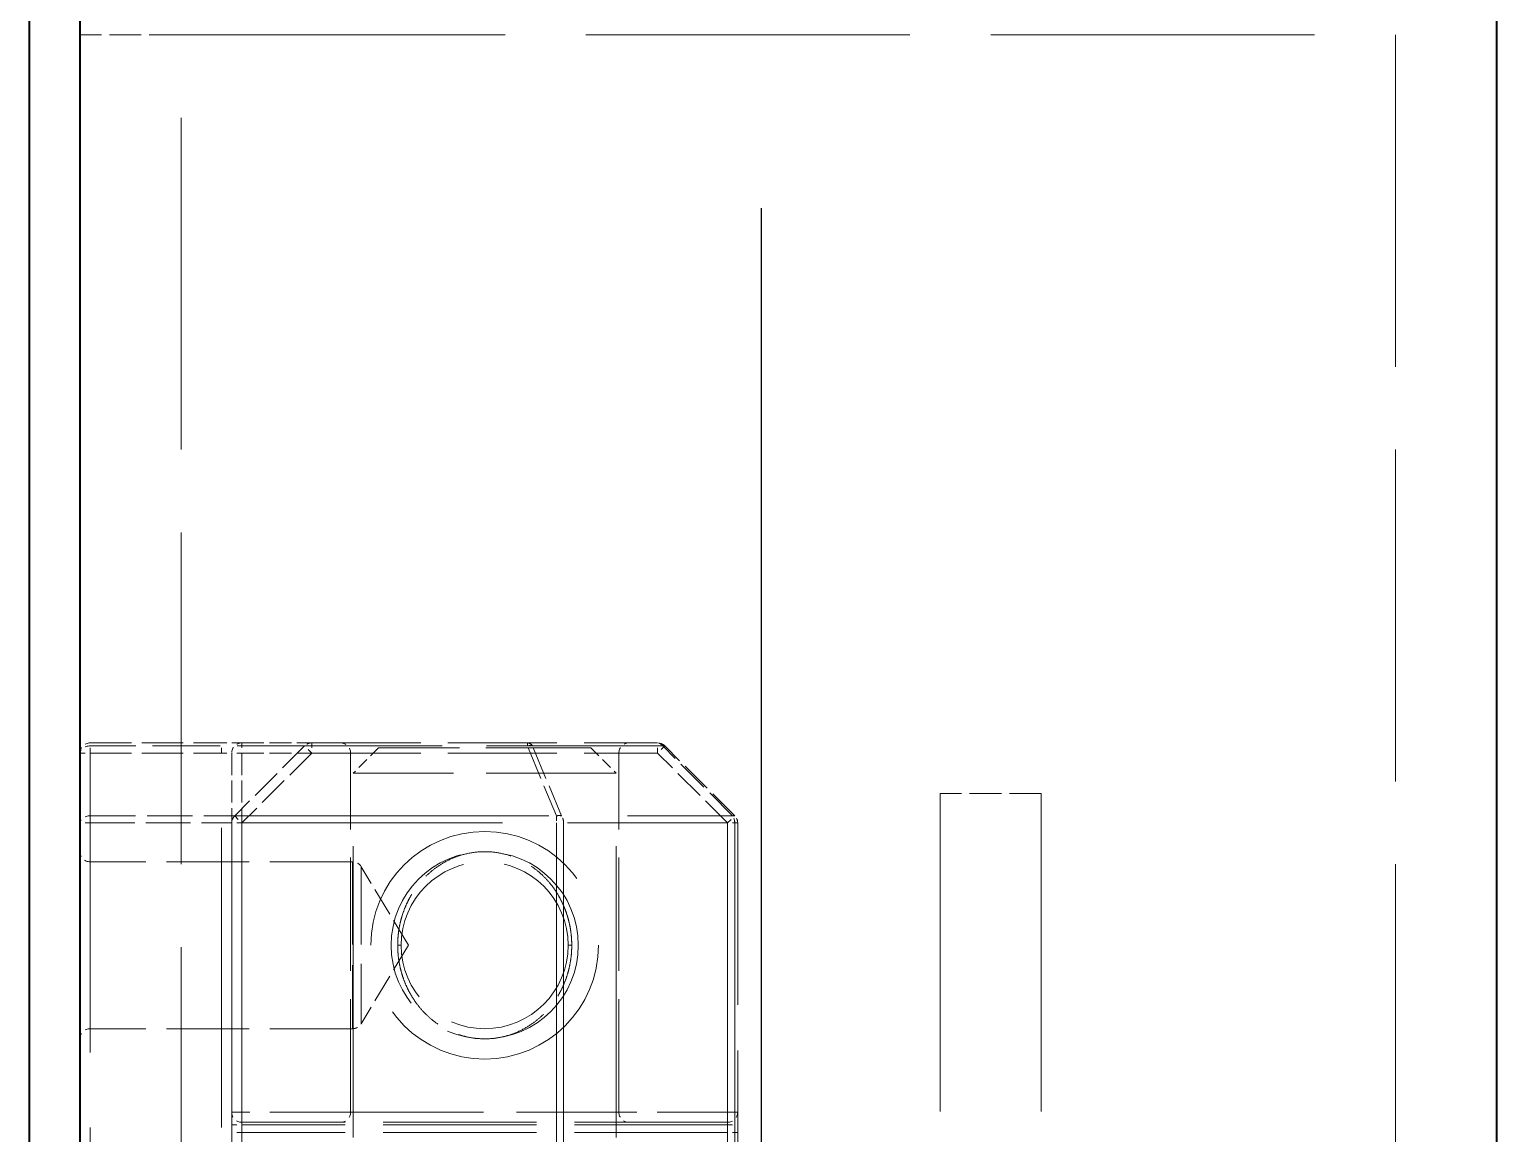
# Model space of a CAD drawing. Header units: millimetres. Extents: x 0 to 2523, y 0 to 1782.
# Drawn here: x 486.61 to 515.61, y 978.25 to 1000.08 of the extents above; entities that cross this region are included whole.
import ezdxf

# ---------------------------------------------------------------- set-up
doc = ezdxf.new("R2010")
doc.units = ezdxf.units.MM
doc.header["$LTSCALE"] = 3
for name, pattern in [('CHAIN', [0.3543, 0.2362, -0.0295, 0.0591, -0.0295]), ('DASHED', [0.2067, 0.1654, -0.0413]), ('DOUBLE_DASH_CHAIN', [1.2403, 0.6614, -0.0827, 0.1654, -0.0827, 0.1654, -0.0827])]:
    doc.linetypes.add(name, pattern=pattern)
for name, color, linetype, lineweight in [('가려진 것(ISO)', 2, 'DASHED', 18), ('가려진 좁은 것(ISO)', 2, 'DASHED', 18), ('가시적인 것(ISO)', 3, 'Continuous', 40), ('단면선(ISO)', 7, 'CHAIN', 25)]:
    doc.layers.add(name, color=color, linetype=linetype, lineweight=lineweight)

# ---------------------------------------------------------------- blocks, each defined once
blk = doc.blocks.new('2dTransSection1')
at = {"layer": '단면선(ISO)', "linetype": 'DOUBLE_DASH_CHAIN', "ltscale": 5.520477}
blk.add_line((167.025, 259.6057), (167.025, 338.3953), dxfattribs=at)

msp = doc.modelspace()

# ---------------------------------------------------------------- linework, layer by layer
at = {"layer": '가려진 것(ISO)', "ltscale": 1.269698}
for p, q in [((489.6056, 999.9732), (487.6056, 999.9732)), ((506.6056, 984.9732), (504.6056, 984.9732))]:
    msp.add_line(p, q, dxfattribs=at)
at = {"layer": '가려진 것(ISO)', "ltscale": 13.223674}
for p, q in [((489.6056, 794.9732), (489.6056, 999.9732)), ((513.6056, 999.9732), (513.6056, 794.9732))]:
    msp.add_line(p, q, dxfattribs=at)
at = {"layer": '가려진 것(ISO)', "ltscale": 12.901145}
msp.add_line((489.6056, 999.9732), (513.6056, 999.9732), dxfattribs=at)
at = {"layer": '가려진 것(ISO)', "ltscale": 1.650637}
msp.add_line((487.8056, 985.9732), (490.4056, 985.9732), dxfattribs=at)
at = {"layer": '가려진 것(ISO)', "ltscale": 0.398819}
msp.add_line((490.8056, 985.9732), (490.4056, 985.9732), dxfattribs=at)
at = {"layer": '가려진 것(ISO)', "ltscale": 0.877865}
for p, q in [((490.6056, 985.7732), (490.6056, 984.3903)), ((490.8056, 985.9732), (492.1885, 985.9732))]:
    msp.add_line(p, q, dxfattribs=at)
at = {"layer": '가려진 것(ISO)', "ltscale": 1.24153}
for p, q in [((492.047, 985.9146), (490.6642, 984.5318)), ((500.547, 984.5318), (499.1642, 985.9146))]:
    msp.add_line(p, q, dxfattribs=at)
at = {"layer": '가려진 것(ISO)', "ltscale": 4.338998}
msp.add_line((492.1885, 985.9732), (499.0228, 985.9732), dxfattribs=at)
at = {"layer": '가려진 것(ISO)', "ltscale": 4.507682}
for p, q in [((492.9556, 978.6732), (492.9556, 985.7732)), ((498.2556, 978.6732), (498.2556, 985.7732))]:
    msp.add_line(p, q, dxfattribs=at)
at = {"layer": '가려진 것(ISO)', "ltscale": 0.448852}
for p, q in [((493.5056, 985.8732), (493.0056, 985.3732)), ((497.7056, 985.8732), (498.2056, 985.3732))]:
    msp.add_line(p, q, dxfattribs=at)
at = {"layer": '가려진 것(ISO)', "ltscale": 4.188526}
msp.add_line((497.7056, 985.8732), (493.5056, 985.8732), dxfattribs=at)
at = {"layer": '가려진 것(ISO)', "ltscale": 5.185843}
msp.add_line((498.2056, 985.3732), (493.0056, 985.3732), dxfattribs=at)
at = {"layer": '가려진 것(ISO)', "ltscale": 11.611019}
for p, q in [((493.0056, 956.5732), (493.0056, 985.3732)), ((498.2056, 956.5732), (498.2056, 985.3732))]:
    msp.add_line(p, q, dxfattribs=at)
at = {"layer": '가려진 것(ISO)', "ltscale": 12.665669}
for p, q in [((504.6056, 984.9732), (504.6056, 974.9732)), ((506.6056, 984.9732), (506.6056, 974.9732))]:
    msp.add_line(p, q, dxfattribs=at)
at = {"layer": '가려진 것(ISO)', "ltscale": 14.424725}
msp.add_line((490.6056, 984.3903), (490.6056, 957.556), dxfattribs=at)
at = {"layer": '가려진 것(ISO)', "ltscale": 7.24864}
msp.add_line((500.6056, 984.3903), (500.6056, 972.9732), dxfattribs=at)
at = {"layer": '가려진 것(ISO)', "ltscale": 3.293022}
for p, q in [((492.9925, 983.6232), (487.8056, 983.6232)), ((492.9925, 980.3232), (487.8056, 980.3232))]:
    msp.add_line(p, q, dxfattribs=at)
at = {"layer": '가려진 것(ISO)', "ltscale": 1.150204}
for q in [(493.1639, 983.5262), (493.1639, 980.4202)]:
    msp.add_line((494.097, 981.9732), q, dxfattribs=at)
at = {"layer": '가려진 것(ISO)', "ltscale": 6.094929}
msp.add_line((500.4056, 978.4732), (490.8056, 978.4732), dxfattribs=at)
at = {"layer": '가려진 것(ISO)', "ltscale": 11.399102}
msp.add_circle((495.6056, 981.9732), 2.25, dxfattribs=at)
at = {"layer": '가려진 것(ISO)', "ltscale": 6.582059}
msp.add_circle((495.6056, 981.9732), 1.65, dxfattribs=at)
at = {"layer": '가려진 것(ISO)', "ltscale": 0.199359}
for centre, start, end in [((487.8056, 985.7732), 90, 180), ((490.8056, 985.7732), 90, 180), ((492.7556, 985.7732), 0, 90), ((498.4556, 985.7732), 90, 180), ((487.8056, 983.8232), 180, 270), ((487.8056, 980.1232), 90, 180), ((490.8056, 978.6732), 180, 270), ((492.7556, 978.6732), 270, 0), ((498.4556, 978.6732), 180, 270), ((500.4056, 978.6732), 270, 0)]:
    msp.add_arc(centre, 0.2, start, end, dxfattribs=at)
at = {"layer": '가려진 것(ISO)', "ltscale": 0.09963}
for centre, start, end in [((492.1885, 985.7732), 89.99998, 134.99999), ((499.0228, 985.7732), 45.00001, 90.00002), ((490.8056, 984.3903), 135.00002, 180), ((500.4056, 984.3903), 0, 44.99998)]:
    msp.add_arc(centre, 0.2, start, end, dxfattribs=at)
at = {"layer": '가려진 것(ISO)', "ltscale": 0.130657}
for centre, start, end in [((492.9925, 983.4232), 31, 90), ((492.9925, 980.5232), 270, 329)]:
    msp.add_arc(centre, 0.2, start, end, dxfattribs=at)
at = {"layer": '가려진 좁은 것(ISO)', "ltscale": 0.199359}
for p, q in [((487.6056, 985.7732), (487.8056, 985.7732)), ((487.8056, 985.7732), (487.8056, 985.9732)), ((490.4056, 985.7732), (490.4056, 985.9732)), ((490.4056, 985.7732), (490.6056, 985.7732)), ((490.8056, 985.7732), (490.6056, 985.7732)), ((490.8056, 985.9732), (490.8056, 985.7732)), ((492.1885, 985.7732), (492.047, 985.9146)), ((492.1885, 985.9732), (492.1885, 985.7732)), ((499.0228, 985.7732), (499.0228, 985.9732)), ((499.1642, 985.9146), (499.0228, 985.7732)), ((487.8056, 984.3903), (487.6056, 984.3903)), ((490.8056, 984.3903), (490.6056, 984.3903)), ((490.6642, 984.5318), (490.8056, 984.3903)), ((500.4056, 984.3903), (500.547, 984.5318)), ((500.6056, 984.3903), (500.4056, 984.3903)), ((490.6056, 978.4232), (490.8056, 978.4232)), ((490.8056, 978.2732), (490.6056, 978.2732)), ((500.4056, 978.4232), (500.6056, 978.4232)), ((500.6056, 978.2732), (500.4056, 978.2732))]:
    msp.add_line(p, q, dxfattribs=at)
at = {"layer": '가려진 좁은 것(ISO)', "ltscale": 2.692774}
msp.add_line((492.047, 985.9146), (487.8056, 985.9146), dxfattribs=at)
at = {"layer": '가려진 좁은 것(ISO)', "ltscale": 1.650637}
msp.add_line((487.8056, 985.7732), (490.4056, 985.7732), dxfattribs=at)
at = {"layer": '가려진 좁은 것(ISO)', "ltscale": 11.933559}
for p, q in [((487.8056, 985.7732), (487.8056, 956.1732)), ((490.4056, 956.1732), (490.4056, 985.7732))]:
    msp.add_line(p, q, dxfattribs=at)
at = {"layer": '가려진 좁은 것(ISO)', "ltscale": 0.877865}
for q in [(492.1885, 985.7732), (490.8056, 984.3903)]:
    msp.add_line((490.8056, 985.7732), q, dxfattribs=at)
at = {"layer": '가려진 좁은 것(ISO)', "ltscale": 1.24153}
for p, q in [((492.1885, 985.7732), (490.8056, 984.3903)), ((500.4056, 984.3903), (499.0228, 985.7732))]:
    msp.add_line(p, q, dxfattribs=at)
at = {"layer": '가려진 좁은 것(ISO)', "ltscale": 7.097816}
msp.add_line((499.1642, 985.9146), (492.047, 985.9146), dxfattribs=at)
at = {"layer": '가려진 좁은 것(ISO)', "ltscale": 4.338999}
msp.add_line((492.1885, 985.7732), (499.0228, 985.7732), dxfattribs=at)
at = {"layer": '가려진 좁은 것(ISO)', "ltscale": 0.09963}
for p, q in [((496.45, 985.9146), (496.45, 985.9732)), ((497.0228, 984.5318), (497.0228, 984.3903))]:
    msp.add_line(p, q, dxfattribs=at)
at = {"layer": '가려진 좁은 것(ISO)', "ltscale": 1.293692}
for p, q in [((497.0228, 984.5318), (496.45, 985.9146)), ((497.1228, 984.5318), (496.55, 985.9146)), ((500.5056, 984.5318), (499.1228, 985.9146))]:
    msp.add_line(p, q, dxfattribs=at)
at = {"layer": '가려진 좁은 것(ISO)', "ltscale": 1.814808}
msp.add_line((487.8056, 984.5318), (490.6642, 984.5318), dxfattribs=at)
at = {"layer": '가려진 좁은 것(ISO)', "ltscale": 1.777617}
msp.add_line((487.8056, 984.3903), (490.6056, 984.3903), dxfattribs=at)
at = {"layer": '가려진 좁은 것(ISO)', "ltscale": 12.517282}
msp.add_line((490.6642, 984.5318), (500.547, 984.5318), dxfattribs=at)
at = {"layer": '가려진 좁은 것(ISO)', "ltscale": 14.424725}
for p, q in [((490.8056, 984.3903), (490.8056, 957.556)), ((497.0228, 984.3903), (497.0228, 957.556)), ((497.1642, 984.3903), (497.1642, 957.556)), ((500.4056, 984.3903), (500.4056, 957.556)), ((500.547, 984.3903), (500.547, 957.556))]:
    msp.add_line(p, q, dxfattribs=at)
at = {"layer": '가려진 좁은 것(ISO)', "ltscale": 10.377377}
msp.add_line((490.8056, 984.3903), (500.4056, 984.3903), dxfattribs=at)
at = {"layer": '가려진 좁은 것(ISO)', "ltscale": 3.290979}
msp.add_line((492.9925, 983.6232), (492.9925, 980.3232), dxfattribs=at)
at = {"layer": '가려진 좁은 것(ISO)', "ltscale": 3.097519}
msp.add_line((493.1639, 983.5262), (493.1639, 980.4202), dxfattribs=at)
at = {"layer": '가려진 좁은 것(ISO)', "ltscale": 3.21311}
for p, q in [((492.9556, 978.6732), (490.6056, 978.6732)), ((500.6056, 978.6732), (498.2556, 978.6732))]:
    msp.add_line(p, q, dxfattribs=at)
at = {"layer": '가려진 좁은 것(ISO)', "ltscale": 5.285573}
msp.add_line((492.9556, 978.6732), (498.2556, 978.6732), dxfattribs=at)
at = {"layer": '가려진 좁은 것(ISO)', "ltscale": 6.094929}
for p, q in [((500.4056, 978.4232), (490.8056, 978.4232)), ((500.4056, 978.2732), (490.8056, 978.2732))]:
    msp.add_line(p, q, dxfattribs=at)
at = {"layer": '가려진 좁은 것(ISO)', "ltscale": 7.379896}
msp.add_circle((495.6056, 981.9732), 1.85, dxfattribs=at)
at = {"layer": '가려진 좁은 것(ISO)', "ltscale": 0.199359}
for centre in [(487.8056, 985.7732), (487.8056, 984.3903)]:
    msp.add_ellipse(centre, major_axis=(-0.2, 0), ratio=0.7071068, start_param=4.712389, end_param=6.2831853, dxfattribs=at)
at = {"layer": '가려진 좁은 것(ISO)', "ltscale": 0.09963}
for centre, major_axis, start_param, end_param in [((496.45, 985.7732), (0, 0.2), 5.4977871, 6.2831853), ((499.0228, 985.7732), (0, 0.2), 5.4977871, 6.2831853), ((497.0228, 984.3903), (0, 0.2), 4.712389, 5.4977871), ((500.4056, 984.3903), (0, -0.2), 1.5707963, 2.3561945)]:
    msp.add_ellipse(centre, major_axis=major_axis, ratio=0.7071068, start_param=start_param, end_param=end_param, dxfattribs=at)
at = {"layer": '가려진 좁은 것(ISO)', "ltscale": 0.069489}
for centre, major_axis, ratio, start_param, end_param in [((496.45, 985.7732), (-0.1848, -0.0765), 0.6785983, 3.8903464, 4.4383748), ((499.0228, 985.7732), (0.1414, 0.1414), 0.2810846, 0, 0.5480284), ((497.0228, 984.3903), (-0.1848, -0.0765), 0.6785983, 3.8903464, 4.4383748), ((500.4056, 984.3903), (0.1414, 0.1414), 0.2810846, 0, 0.5480284)]:
    msp.add_ellipse(centre, major_axis=major_axis, ratio=ratio, start_param=start_param, end_param=end_param, dxfattribs=at)
at = {"layer": '가려진 좁은 것(ISO)', "ltscale": 0.109657}
for centre, major_axis, start_param, end_param in [((493.7556, 981.9732), (0.2, 0), 5.4200733, 6.2853031), ((497.4556, 981.9732), (-0.2, 0), 5.4212236, 6.2872387)]:
    msp.add_ellipse(centre, major_axis=major_axis, ratio=0.00001, start_param=start_param, end_param=end_param, dxfattribs=at)
at = {"layer": '가려진 좁은 것(ISO)', "ltscale": 3.67114}
for points in [[(497.3258, 981.9732), (497.3258, 982.0225), (497.324, 982.0723), (497.3202, 982.1228), (497.3163, 982.1733), (497.3105, 982.2245), (497.3027, 982.2755), (497.2948, 982.3265), (497.2849, 982.3772), (497.2733, 982.4269), (497.2616, 982.4765), (497.2481, 982.525), (497.2334, 982.5712), (497.2188, 982.6174), (497.203, 982.6612), (497.1855, 982.7051), (497.1679, 982.7489), (497.1486, 982.7926), (497.1261, 982.8383), (497.1036, 982.8841), (497.0778, 982.9318), (497.0487, 982.9801), (497.0196, 983.0283), (496.9872, 983.0771), (496.9506, 983.1265), (496.9141, 983.1758), (496.8734, 983.2256), (496.8273, 983.2756), (496.7813, 983.3255), (496.7299, 983.3756), (496.672, 983.4248), (496.6142, 983.474), (496.5499, 983.5222), (496.4769, 983.5683), (496.4039, 983.6144), (496.3223, 983.6583), (496.2318, 983.6963), (496.1413, 983.7342), (496.0419, 983.7661), (495.9395, 983.788), (495.8371, 983.8099), (495.7317, 983.8217), (495.626, 983.8231), (495.5203, 983.8244), (495.4143, 983.8153), (495.3106, 983.7958), (495.2069, 983.7763), (495.1054, 983.7464), (495.0124, 983.7097), (494.9193, 983.673), (494.8346, 983.6296), (494.7588, 983.5835), (494.683, 983.5374), (494.6162, 983.4888), (494.5562, 983.4391), (494.4962, 983.3894), (494.4431, 983.3387), (494.3955, 983.288), (494.3479, 983.2373), (494.3058, 983.1866), (494.2681, 983.1365), (494.2303, 983.0863), (494.197, 983.0367), (494.1671, 982.9876), (494.1372, 982.9385), (494.1107, 982.8899), (494.0875, 982.8431), (494.0643, 982.7963), (494.0444, 982.7513), (494.0265, 982.7069), (494.0086, 982.6624), (493.9928, 982.6185), (493.9783, 982.5727), (493.9637, 982.5268), (493.9503, 982.479), (493.9386, 982.4296), (493.9269, 982.3801), (493.9169, 982.3291), (493.9089, 982.2778), (493.901, 982.2265), (493.8951, 982.175), (493.8912, 982.1241), (493.8873, 982.0732), (493.8854, 982.023), (493.8854, 981.9732)], [(493.8854, 981.9732), (493.8854, 981.9239), (493.8873, 981.8742), (493.8911, 981.8238), (493.8949, 981.7733), (493.9007, 981.7222), (493.9085, 981.6713), (493.9163, 981.6203), (493.9262, 981.5696), (493.9378, 981.52), (493.9495, 981.4705), (493.963, 981.422), (493.9776, 981.3759), (493.9922, 981.3297), (494.008, 981.2859), (494.0255, 981.2421), (494.043, 981.1983), (494.0622, 981.1547), (494.0847, 981.109), (494.1071, 981.0633), (494.1329, 981.0156), (494.1619, 980.9674), (494.1909, 980.9192), (494.2232, 980.8704), (494.2597, 980.8211), (494.2962, 980.7718), (494.3368, 980.722), (494.3827, 980.6721), (494.4287, 980.6222), (494.4799, 980.5721), (494.5376, 980.5229), (494.5953, 980.4738), (494.6594, 980.4255), (494.7322, 980.3794), (494.8049, 980.3333), (494.8864, 980.2893), (494.9767, 980.2513), (495.067, 980.2132), (495.1662, 980.1811), (495.2685, 980.1591), (495.3709, 980.137), (495.4763, 980.1249), (495.582, 980.1234), (495.6878, 980.1218), (495.7938, 980.1307), (495.8976, 980.15), (496.0014, 980.1694), (496.1029, 980.1991), (496.1961, 980.2356), (496.2894, 980.2722), (496.3744, 980.3156), (496.4504, 980.3616), (496.5263, 980.4077), (496.5933, 980.4563), (496.6535, 980.5061), (496.7136, 980.5558), (496.7669, 980.6065), (496.8146, 980.6572), (496.8624, 980.7079), (496.9045, 980.7586), (496.9424, 980.8088), (496.9802, 980.859), (497.0136, 980.9087), (497.0436, 980.9579), (497.0736, 981.007), (497.1001, 981.0556), (497.1233, 981.1025), (497.1466, 981.1493), (497.1666, 981.1944), (497.1845, 981.2389), (497.2024, 981.2834), (497.2182, 981.3273), (497.2328, 981.3731), (497.2474, 981.419), (497.2608, 981.4669), (497.2725, 981.5164), (497.2842, 981.5658), (497.2943, 981.6169), (497.3023, 981.6682), (497.3102, 981.7196), (497.3162, 981.7712), (497.32, 981.8221), (497.3239, 981.8731), (497.3258, 981.9233), (497.3258, 981.9732)]]:
    msp.add_open_spline(points, degree=3, knots=[0, 0, 0, 0, 0.0357143, 0.0357143, 0.0357143, 0.0714286, 0.0714286, 0.0714286, 0.1071429, 0.1071429, 0.1071429, 0.1428571, 0.1428571, 0.1428571, 0.1785714, 0.1785714, 0.1785714, 0.2142857, 0.2142857, 0.2142857, 0.25, 0.25, 0.25, 0.2857143, 0.2857143, 0.2857143, 0.3214286, 0.3214286, 0.3214286, 0.3571429, 0.3571429, 0.3571429, 0.3928571, 0.3928571, 0.3928571, 0.4285714, 0.4285714, 0.4285714, 0.4642857, 0.4642857, 0.4642857, 0.5, 0.5, 0.5, 0.5357143, 0.5357143, 0.5357143, 0.5714286, 0.5714286, 0.5714286, 0.6071429, 0.6071429, 0.6071429, 0.6428571, 0.6428571, 0.6428571, 0.6785714, 0.6785714, 0.6785714, 0.7142857, 0.7142857, 0.7142857, 0.75, 0.75, 0.75, 0.7857143, 0.7857143, 0.7857143, 0.8214286, 0.8214286, 0.8214286, 0.8571429, 0.8571429, 0.8571429, 0.8928571, 0.8928571, 0.8928571, 0.9285714, 0.9285714, 0.9285714, 0.9642857, 0.9642857, 0.9642857, 1, 1, 1, 1], dxfattribs=at)
at = {"layer": '가시적인 것(ISO)'}
for p, q in [((486.6056, 544.9732), (486.6056, 1184.9732)), ((487.6056, 1001.9732), (487.6056, 792.9732)), ((515.6056, 1001.9732), (515.6056, 792.9732))]:
    msp.add_line(p, q, dxfattribs=at)

# ---------------------------------------------------------------- block references
at = {"layer": '단면선(ISO)', "xscale": 3, "yscale": 3, "zscale": 3}
msp.add_blockref('2dTransSection1', (0, 0), dxfattribs=at)

doc.saveas('drawing.dxf')
